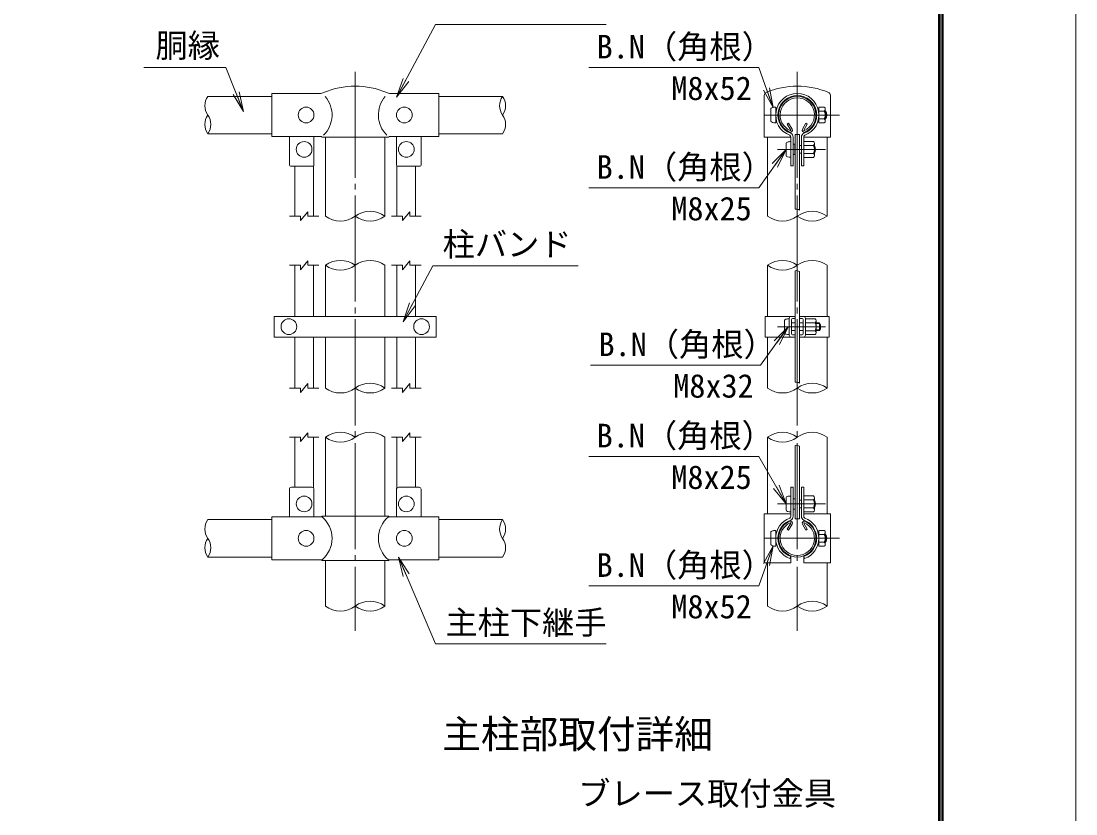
# Model space of a CAD drawing. Units: millimetres, scale not verified. Extents: x -10500 to 10500, y -7425 to 7425.
# Drawn here: x 5131 to 10500, y 86 to 4122 of the extents above; entities that cross this region are included whole.
import ezdxf
from ezdxf.enums import TextEntityAlignment as Align

# ---------------------------------------------------------------- set-up
doc = ezdxf.new("R2010")
doc.units = ezdxf.units.MM
doc.header["$LTSCALE"] = 30
doc.linetypes.add('LONG_CHAIN', pattern=[21, 18, -1, 1, -1])
for name, color, linetype, lineweight in [('0-0_D-TTL', 7, 'Continuous', 9), ('0-1_D-TTL-TXT', 7, 'Continuous', 9), ('0-2_D-STR-TXT', 7, 'Continuous', 9), ('0-4_D-STR1', 1, 'Continuous', 9), ('0-7_D-BMK', 2, 'LONG_CHAIN', 9), ('0-8_D-STR-DIM', 7, 'Continuous', 9), ('0-9_0', 7, 'Continuous', 9), ('0-A_D-STR3', 3, 'Continuous', 9)]:
    doc.layers.add(name, color=color, linetype=linetype, lineweight=lineweight)
doc.styles.add('ＭＳ ゴシック', font='')
doc.styles.get('ＭＳ ゴシック').set_extended_font_data('MS Gothic')

# ---------------------------------------------------------------- blocks, each defined once
blk = doc.blocks.new('_Open')
at = {"layer": '0-9_0'}
blk.add_line((-30, 5), (0, 0), dxfattribs=at)
blk.add_lwpolyline([(-30, -5), (0, 0), (-30, 0)], dxfattribs=at)

msp = doc.modelspace()

# ---------------------------------------------------------------- linework, layer by layer
at = {"layer": '0-0_D-TTL', "color": 2}
msp.add_lwpolyline([(-10500, 7425), (10500, 7425), (10500, -7425), (-10500, -7425)], close=True, dxfattribs=at)
at = {"layer": '0-0_D-TTL'}
for points in [[(-9825, 6875), (9825, 6875), (9825, -6875), (-9825, -6875)], [(-9818.75, 6868.75), (9818.75, 6868.75), (9818.75, -6868.75), (-9818.75, -6868.75)], [(-9812.5, 6862.5), (9812.5, 6862.5), (9812.5, -6862.5), (-9812.5, -6862.5)], [(-9806.25, 6856.25), (9806.25, 6856.25), (9806.25, -6856.25), (-9806.25, -6856.25)], [(-9800, 6850), (9800, 6850), (9800, -6850), (-9800, -6850)]]:
    msp.add_lwpolyline(points, close=True, dxfattribs=at)
at = {"layer": '0-2_D-STR-TXT'}
for points in [[(8109.27, 4103.9), (7241.13, 4103.9), (7043.49, 3736.25)], [(5756.62, 3885.58), (6174.17, 3885.58), (6262.04, 3664.07)], [(8020.24, 3885.58), (8885.41, 3885.58), (8958.17, 3684.53)], [(8020.24, 3273.03), (8885.41, 3273.03), (9024.34, 3467.25)], [(7965.98, 2876.68), (7227.06, 2876.68), (7076.78, 2593.19)], [(8029.99, 2370.5), (8895.16, 2370.5), (9034.09, 2564.71)], [(8020.24, 1905.83), (8885.41, 1905.83), (9024.5, 1665.85)], [(8020.24, 1247.1), (8885.41, 1247.1), (8958.17, 1448.16)], [(8109.27, 951.35), (7241.13, 951.35), (7053.36, 1391.78)]]:
    msp.add_lwpolyline(points, dxfattribs=at)
at = {"layer": '0-4_D-STR1'}
for p, q in [((6407, 3738.87), (6082, 3738.87)), ((7257, 3738.87), (7582, 3738.87)), ((9031.09, 3597.61), (9038.04, 3601.62)), ((9048.64, 3567.22), (9031.09, 3597.61)), ((9055.58, 3571.23), (9038.04, 3601.62)), ((9108.42, 3571.23), (9125.97, 3601.62)), ((9115.37, 3567.22), (9132.92, 3597.61)), ((9132.92, 3597.61), (9125.97, 3601.62)), ((6407, 3548.37), (6082, 3548.37)), ((7257, 3548.37), (7582, 3548.37)), ((6680.75, 3531.37), (6680.75, 3128.87)), ((6983.25, 3531.37), (6983.25, 3128.87)), ((8930.75, 3531.37), (8930.75, 3128.87)), ((9233.25, 3531.37), (9233.25, 3128.87)), ((6680.75, 2878.87), (6680.75, 2618.83)), ((6983.25, 2878.87), (6983.25, 2618.83)), ((8930.75, 2878.87), (8930.75, 2618.84)), ((9233.25, 2878.87), (9233.25, 2618.84)), ((6680.75, 2513.85), (6680.75, 2253.87)), ((6983.25, 2513.85), (6983.25, 2253.87)), ((8930.75, 2513.85), (8930.75, 2253.87)), ((9233.25, 2513.85), (9233.25, 2253.87)), ((6680.75, 2003.87), (6680.75, 1601.62)), ((6983.25, 2003.87), (6983.25, 1601.62)), ((8930.75, 2003.87), (8930.75, 1614.12)), ((9233.25, 2003.87), (9233.25, 1614.12)), ((6407, 1584.12), (6082, 1584.12)), ((7257, 1584.12), (7582, 1584.12)), ((9048.64, 1565.78), (9031.09, 1535.39)), ((9055.58, 1561.77), (9038.04, 1531.38)), ((9108.42, 1561.77), (9125.97, 1531.38)), ((9115.37, 1565.78), (9132.92, 1535.39)), ((9031.09, 1535.39), (9038.04, 1531.38)), ((9132.92, 1535.39), (9125.97, 1531.38)), ((6407, 1393.62), (6082, 1393.62)), ((6680.75, 1376.62), (6680.75, 1144.12)), ((6983.25, 1376.62), (6983.25, 1144.12)), ((7257, 1393.62), (7582, 1393.62)), ((8930.75, 1364.12), (8930.75, 1144.12)), ((9233.25, 1364.12), (9233.25, 1144.12))]:
    msp.add_line(p, q, dxfattribs=at)
for centre, radius, start, end in [((9082, 3643.87), 95.25, 294.32478, 245.67522), ((9082, 3643.87), 87.23, 294.32478, 245.67522), ((9046.9, 3566.21), 10.03, 245.67522, 30), ((9046.9, 3566.21), 2, 245.67522, 30), ((9117.11, 3566.21), 10.03, 150, 294.32478), ((9117.11, 3566.21), 2, 150, 294.32478), ((9082, 1489.12), 95.25, 114.32478, 65.67522), ((9082, 1489.12), 87.23, 114.32478, 65.67522), ((9046.9, 1566.78), 10.03, 330, 114.32478), ((9046.9, 1566.78), 2, 330, 114.32478), ((9117.11, 1566.78), 10.03, 65.67522, 210), ((9117.11, 1566.78), 2, 65.67522, 210)]:
    msp.add_arc(centre, radius, start, end, dxfattribs=at)
at = {"layer": '0-7_D-BMK'}
for p, q in [((6832, 3863.87), (6832, 1018.87)), ((9082, 3863.87), (9082, 1018.87)), ((8916.86, 3643.87), (9296.54, 3643.87)), ((8981.86, 3468.87), (9226.25, 3468.87)), ((8981.8, 2566.34), (9226.2, 2566.34)), ((8990.75, 2566.34), (9220.75, 2566.34)), ((8980.81, 1664.12), (9225.2, 1664.12)), ((8916.86, 1489.12), (9296.54, 1489.12))]:
    msp.add_line(p, q, dxfattribs=at)
at = {"layer": '0-8_D-STR-DIM'}
for p, q in [((6497, 3128.87), (6553.25, 3128.87)), ((6553.25, 3106.37), (6590.75, 3151.37)), ((6553.25, 3106.37), (6553.25, 3128.87)), ((6590.75, 3128.87), (6590.75, 3151.37)), ((6590.75, 3128.87), (6647, 3128.87)), ((7017, 3128.87), (7073.25, 3128.87)), ((7073.25, 3106.37), (7110.75, 3151.37)), ((7073.25, 3106.37), (7073.25, 3128.87)), ((7110.75, 3128.87), (7110.75, 3151.37)), ((7110.75, 3128.87), (7167, 3128.87)), ((6553.25, 2856.37), (6590.75, 2901.37)), ((6590.75, 2878.87), (6590.75, 2901.37)), ((7073.25, 2856.37), (7110.75, 2901.37)), ((7110.75, 2878.87), (7110.75, 2901.37)), ((6497, 2878.87), (6553.25, 2878.87)), ((6553.25, 2856.37), (6553.25, 2878.87)), ((6590.75, 2878.87), (6647, 2878.87)), ((7017, 2878.87), (7073.25, 2878.87)), ((7073.25, 2856.37), (7073.25, 2878.87)), ((7110.75, 2878.87), (7167, 2878.87)), ((6553.25, 2231.37), (6590.75, 2276.37)), ((6590.75, 2253.87), (6590.75, 2276.37)), ((7073.25, 2231.37), (7110.75, 2276.37)), ((7110.75, 2253.87), (7110.75, 2276.37)), ((6497, 2253.87), (6553.25, 2253.87)), ((6553.25, 2231.37), (6553.25, 2253.87)), ((6590.75, 2253.87), (6647, 2253.87)), ((7017, 2253.87), (7073.25, 2253.87)), ((7073.25, 2231.37), (7073.25, 2253.87)), ((7110.75, 2253.87), (7167, 2253.87)), ((6497, 2003.87), (6553.25, 2003.87)), ((6553.25, 1981.37), (6590.75, 2026.37)), ((6553.25, 1981.37), (6553.25, 2003.87)), ((6590.75, 2003.87), (6590.75, 2026.37)), ((6590.75, 2003.87), (6647, 2003.87)), ((7017, 2003.87), (7073.25, 2003.87)), ((7073.25, 1981.37), (7110.75, 2026.37)), ((7073.25, 1981.37), (7073.25, 2003.87)), ((7110.75, 2003.87), (7110.75, 2026.37)), ((7110.75, 2003.87), (7167, 2003.87))]:
    msp.add_line(p, q, dxfattribs=at)
for centre, radius, start, end in [((6150.11, 3691.25), 83.1, 145.03504, 214.96496), ((7650.11, 3691.25), 83.1, 145.03504, 214.96496), ((7513.9, 3691.25), 83.1, 325.03504, 34.96496), ((6150.11, 3596), 83.1, 145.03422, 214.96578), ((6013.9, 3596), 83.1, 325.03504, 34.96496), ((7513.9, 3596), 83.1, 325.03422, 34.96578), ((6756.38, 3230.76), 126.88, 233.41445, 306.58555), ((6907.63, 3026.99), 126.88, 53.41445, 126.58555), ((6907.63, 3230.76), 126.88, 233.41445, 306.58555), ((9006.38, 3230.76), 126.88, 233.41445, 306.58555), ((9074.95, 3126.22), 38.4, 60.95271, 95.76063), ((9157.63, 3026.99), 126.88, 53.41445, 126.58555), ((9157.63, 3230.76), 126.88, 233.41445, 306.58555), ((6756.38, 2776.99), 126.88, 53.41445, 126.58555), ((6907.63, 2776.99), 126.88, 53.41445, 126.58555), ((9006.38, 2776.99), 126.88, 53.41445, 126.58555), ((9157.63, 2776.99), 126.88, 53.41445, 126.58555), ((6756.38, 2980.76), 126.88, 233.41445, 306.58555), ((9006.38, 2980.76), 126.88, 233.41445, 306.58555), ((9074.61, 2813.24), 38.4, 60.95271, 95.76063), ((6907.63, 2151.99), 126.88, 53.41445, 126.58555), ((9074.61, 2245.91), 38.4, 60.95271, 95.76063), ((9157.63, 2151.99), 126.88, 53.41445, 126.58555), ((6756.38, 2355.76), 126.88, 233.41445, 306.58555), ((6907.63, 2355.76), 126.88, 233.41445, 306.58555), ((9006.38, 2355.76), 126.88, 233.41445, 306.58555), ((9157.63, 2355.76), 126.88, 233.41445, 306.58555), ((6756.38, 1901.99), 126.88, 53.41445, 126.58555), ((6756.38, 2105.76), 126.88, 233.41445, 306.58555), ((6907.63, 1901.99), 126.88, 53.41445, 126.58555), ((9006.38, 1901.99), 126.88, 53.41445, 126.58555), ((9006.38, 2105.76), 126.88, 233.41445, 306.58555), ((9157.63, 1901.99), 126.88, 53.41445, 126.58555), ((9074.61, 1924.09), 38.4, 60.95271, 95.76063), ((6150.11, 1536.5), 83.1, 145.03504, 214.96496), ((7650.11, 1536.5), 83.1, 145.03504, 214.96496), ((7513.9, 1536.5), 83.1, 325.03504, 34.96496), ((6150.11, 1441.25), 83.1, 145.03422, 214.96578), ((6013.9, 1441.25), 83.1, 325.03504, 34.96496), ((7513.9, 1441.25), 83.1, 325.03422, 34.96578), ((6756.38, 1246.01), 126.88, 233.41445, 306.58555), ((6907.63, 1042.24), 126.88, 53.41445, 126.58555), ((6907.63, 1246.01), 126.88, 233.41445, 306.58555), ((9006.38, 1246.01), 126.88, 233.41445, 306.58555), ((9157.63, 1042.24), 126.88, 53.41445, 126.58555), ((9157.63, 1246.01), 126.88, 233.41445, 306.58555)]:
    msp.add_arc(centre, radius, start, end, dxfattribs=at)
at = {"layer": '0-A_D-STR3'}
for p, q in [((6407, 3753.87), (6653.12, 3753.87)), ((6407, 3533.87), (6407, 3753.87)), ((7010.89, 3753.87), (7257, 3753.87)), ((7257, 3533.87), (7257, 3753.87)), ((8913.75, 3743.9), (8913.75, 3531.37)), ((9250.25, 3743.9), (9250.25, 3531.37)), ((8948, 3676.37), (8948, 3611.37)), ((8972, 3683.87), (8972, 3603.87)), ((8973.84, 3663.87), (8972, 3663.87)), ((9192, 3663.87), (9190.17, 3663.87)), ((9219.5, 3684.37), (9192, 3684.37)), ((9192, 3684.37), (9192, 3603.37)), ((9219.5, 3664.12), (9192, 3664.12)), ((9224.5, 3675.04), (9224.5, 3613.31)), ((9224.5, 3663.87), (9227, 3663.87)), ((9224.5, 3663.87), (9227, 3663.87)), ((9224.5, 3660.49), (9228.62, 3660.49)), ((9227, 3663.87), (9227, 3623.87)), ((8973.84, 3623.87), (8972, 3623.87)), ((9192, 3623.87), (9190.17, 3623.87)), ((9219.5, 3623.62), (9192, 3623.62)), ((9219.5, 3603.37), (9192, 3603.37)), ((9224.5, 3627.26), (9228.62, 3627.26)), ((9224.5, 3623.87), (9227, 3623.87)), ((9224.5, 3623.87), (9227, 3623.87)), ((9070.75, 3543.87), (9070.75, 3164.43)), ((9070.75, 3543.87), (9093.25, 3543.87)), ((9093.25, 3543.87), (9093.25, 3159.8)), ((6407, 3533.87), (6658, 3533.87)), ((6497, 3533.87), (6497, 3388.87)), ((6622, 3533.87), (6622, 3388.87)), ((6663, 3531.37), (6658, 3533.87)), ((6663, 3531.37), (7001, 3531.37)), ((7001, 3531.37), (7006, 3533.87)), ((7006, 3533.87), (7257, 3533.87)), ((7042, 3533.87), (7042, 3388.87)), ((7167, 3533.87), (7167, 3388.87)), ((8913.75, 3531.37), (9049.5, 3531.37)), ((9025.5, 3436.06), (9025.5, 3501.06)), ((9049.5, 3385.37), (9049.5, 3531.73)), ((9061, 3385.37), (9061, 3531.73)), ((9069.5, 3495.46), (9061, 3495.46)), ((9069.5, 3495.46), (9069.5, 3442.28)), ((9103, 3385.37), (9103, 3531.73)), ((9114.5, 3385.37), (9114.5, 3531.73)), ((9114.5, 3531.37), (9250.25, 3531.37)), ((9164.5, 3509.37), (9114.5, 3509.37)), ((9169.5, 3500.04), (9169.5, 3438.31)), ((9069.5, 3442.28), (9061, 3442.28)), ((9069.5, 3488.87), (9070.75, 3488.87)), ((9069.5, 3448.87), (9070.75, 3448.87)), ((9093.25, 3488.87), (9103, 3488.87)), ((9093.25, 3448.87), (9103, 3448.87)), ((9164.5, 3489.12), (9114.5, 3489.12)), ((9164.5, 3448.62), (9114.5, 3448.62)), ((9169.5, 3488.87), (9169.5, 3448.87)), ((9169.5, 3485.49), (9171.12, 3485.49)), ((9169.5, 3452.26), (9171.12, 3452.26)), ((6617, 3383.87), (6502, 3383.87)), ((6524.5, 3383.87), (6524.5, 3128.87)), ((6619.5, 3384.54), (6619.5, 3128.87)), ((7044.5, 3384.54), (7044.5, 3128.87)), ((7047, 3383.87), (7162, 3383.87)), ((7139.5, 3383.87), (7139.5, 3128.87)), ((9049.5, 3385.37), (9061, 3385.37)), ((9103, 3385.37), (9114.5, 3385.37)), ((9164.5, 3428.37), (9114.5, 3428.37)), ((6524.5, 2878.87), (6524.5, 2618.83)), ((6619.5, 2878.87), (6619.5, 2618.83)), ((7044.5, 2878.87), (7044.5, 2618.83)), ((7139.5, 2878.87), (7139.5, 2618.83)), ((9070.75, 2851.45), (9070.75, 2284.12)), ((9093.25, 2846.81), (9093.25, 2279.48)), ((6419.5, 2618.84), (6419.5, 2513.85)), ((7244.5, 2618.83), (6419.5, 2618.83)), ((7244.5, 2618.84), (7244.5, 2513.85)), ((9070.75, 2618.84), (8919.25, 2618.84)), ((8919.25, 2513.85), (8919.25, 2618.84)), ((9016.75, 2598.84), (9016.75, 2533.84)), ((9040.75, 2608.84), (9040.75, 2523.85)), ((9040.75, 2608.84), (9040.75, 2523.85)), ((9052.25, 2602.34), (9052.25, 2530.35)), ((9052.25, 2586.34), (9070.75, 2586.34)), ((9070.75, 2607.34), (9057.25, 2607.34)), ((9244.75, 2618.84), (9093.25, 2618.84)), ((9093.25, 2607.34), (9106.75, 2607.34)), ((9093.25, 2586.34), (9111.75, 2586.34)), ((9111.75, 2602.34), (9111.75, 2530.35)), ((9123.25, 2608.84), (9123.25, 2523.85)), ((9123.25, 2608.84), (9123.25, 2523.85)), ((9173.25, 2606.84), (9123.25, 2606.84)), ((9173.25, 2586.59), (9123.25, 2586.59)), ((9178.25, 2597.51), (9178.25, 2535.78)), ((9178.25, 2586.34), (9195.75, 2586.34)), ((9178.25, 2582.96), (9197.37, 2582.96)), ((9195.75, 2586.34), (9195.75, 2546.34)), ((9244.75, 2513.85), (9244.75, 2618.84)), ((9052.25, 2546.34), (9070.75, 2546.34)), ((9070.75, 2525.35), (9057.25, 2525.35)), ((9093.25, 2546.34), (9111.75, 2546.34)), ((9093.25, 2525.35), (9106.75, 2525.35)), ((9173.25, 2546.09), (9123.25, 2546.09)), ((9173.25, 2525.84), (9123.25, 2525.84)), ((9178.25, 2549.73), (9197.37, 2549.73)), ((9178.25, 2546.34), (9195.75, 2546.34)), ((7244.5, 2513.85), (6419.5, 2513.85)), ((6524.5, 2513.85), (6524.5, 2253.87)), ((6619.5, 2513.85), (6619.5, 2253.87)), ((7044.5, 2513.85), (7044.5, 2253.87)), ((7139.5, 2513.85), (7139.5, 2253.87)), ((8919.25, 2513.85), (9070.75, 2513.85)), ((9093.25, 2513.85), (9244.75, 2513.85)), ((6524.5, 2003.87), (6524.5, 1749.12)), ((6619.5, 2003.87), (6619.5, 1745.74)), ((7044.5, 2003.87), (7044.5, 1745.74)), ((7139.5, 2003.87), (7139.5, 1749.12)), ((9093.25, 1957.66), (9093.25, 1589.12)), ((6497, 1599.12), (6497, 1739.12)), ((6612, 1749.12), (6507, 1749.12)), ((6622, 1599.12), (6622, 1739.12)), ((7042, 1599.12), (7042, 1739.12)), ((7052, 1749.12), (7157, 1749.12)), ((7167, 1599.12), (7167, 1739.12)), ((9049.5, 1749.12), (9049.5, 1601.27)), ((9049.5, 1749.12), (9061, 1749.12)), ((9061, 1749.12), (9061, 1601.27)), ((9103, 1749.12), (9103, 1601.27)), ((9103, 1749.12), (9114.5, 1749.12)), ((9114.5, 1749.12), (9114.5, 1601.27)), ((9025.5, 1696.62), (9025.5, 1631.62)), ((9069.5, 1690.71), (9061, 1690.71)), ((9093.25, 1684.12), (9103, 1684.12)), ((9164.5, 1704.62), (9114.5, 1704.62)), ((9164.5, 1684.37), (9114.5, 1684.37)), ((9114.5, 1684.12), (9115.5, 1684.12)), ((9169.5, 1695.29), (9169.5, 1633.56)), ((9169.5, 1684.12), (9169.5, 1644.12)), ((9169.5, 1680.74), (9171.12, 1680.74)), ((8913.75, 1614.12), (9049.5, 1614.12)), ((8913.75, 1614.12), (8913.75, 1364.12)), ((9069.5, 1637.53), (9061, 1637.53)), ((9093.25, 1644.12), (9103, 1644.12)), ((9114.5, 1644.12), (9115.5, 1644.12)), ((9164.5, 1643.87), (9114.5, 1643.87)), ((9164.5, 1623.62), (9114.5, 1623.62)), ((9114.5, 1614.12), (9250.25, 1614.12)), ((9169.5, 1647.51), (9171.12, 1647.51)), ((9250.25, 1614.12), (9250.25, 1364.12)), ((6407, 1599.12), (6663, 1599.12)), ((6407, 1379.12), (6407, 1599.12)), ((6663, 1601.62), (6658, 1599.12)), ((6663, 1601.62), (7001, 1601.62)), ((7001, 1601.62), (7006, 1599.12)), ((7001, 1599.12), (7257, 1599.12)), ((7257, 1379.12), (7257, 1599.12)), ((8948, 1521.62), (8948, 1456.62)), ((8972, 1529.12), (8972, 1449.12)), ((8973.84, 1509.12), (8972, 1509.12)), ((8973.84, 1509.12), (8972, 1509.12)), ((9192, 1509.12), (9190.17, 1509.12)), ((9192, 1509.12), (9190.17, 1509.12)), ((9219.5, 1529.62), (9192, 1529.62)), ((9192, 1529.62), (9192, 1448.62)), ((9219.5, 1509.37), (9192, 1509.37)), ((9224.5, 1520.29), (9224.5, 1458.56)), ((9224.5, 1509.12), (9227, 1509.12)), ((9224.5, 1505.74), (9228.62, 1505.74)), ((9227, 1509.12), (9227, 1469.12)), ((8973.84, 1469.12), (8972, 1469.12)), ((8973.84, 1469.12), (8972, 1469.12)), ((9192, 1469.12), (9190.17, 1469.12)), ((9192, 1469.12), (9190.17, 1469.12)), ((9219.5, 1468.87), (9192, 1468.87)), ((9224.5, 1472.51), (9228.62, 1472.51)), ((9224.5, 1469.12), (9227, 1469.12)), ((9224.5, 1469.12), (9227, 1469.12)), ((9048.5, 1396.49), (9044.59, 1385.68)), ((9048.5, 1396.49), (9048.5, 1364.12)), ((9115.5, 1396.49), (9115.5, 1364.12)), ((9115.5, 1396.49), (9119.41, 1385.68)), ((9219.5, 1448.62), (9192, 1448.62)), ((6407, 1379.12), (6663, 1379.12)), ((6663, 1376.62), (6658, 1379.12)), ((7001, 1379.12), (7257, 1379.12)), ((8913.75, 1364.12), (9048.5, 1364.12)), ((9115.5, 1364.12), (9250.25, 1364.12))]:
    msp.add_line(p, q, dxfattribs=at)
for points in [[(9070.75, 1962.3), (9070.75, 1589.12), (9093.25, 1589.12)], [(6663, 1376.62), (7001, 1376.62), (7006, 1379.12)]]:
    msp.add_lwpolyline(points, dxfattribs=at)
for centre in [(6582, 3643.87), (7082, 3643.87), (6572, 3468.87), (7092, 3468.87), (6494.5, 2566.34), (7169.5, 2566.34), (6572, 1664.12), (7092, 1664.12), (6582, 1489.12), (7082, 1489.12)]:
    msp.add_circle(centre, 40, dxfattribs=at)
for centre, radius, start, end in [((6653.12, 3793.87), 40, 270, 296.9114), ((6832, 3376.58), 414.11, 67.15338, 112.84662), ((7010.89, 3793.87), 40, 243.0886, 270), ((8930.25, 3743.9), 16.5, 116.72671, 180), ((9082, 3379.44), 411.25, 67.22973, 112.77027), ((9233.75, 3743.9), 16.5, 0, 63.27329), ((6570.07, 3643.87), 144, 314.1684, 41.01552), ((7093.93, 3643.87), 144, 138.98448, 225.8316), ((9082, 3643.87), 110, 290.1633, 249.8367), ((9082, 3643.87), 98.5, 289.83718, 250.16282), ((9211.81, 3674.25), 12.71, 307.21089, 52.78911), ((9181, 3643.87), 43.51, 332.26063, 27.73937), ((9189.5, 3643.87), 42.5, 331.92751, 28.07249), ((9211.75, 3613.5), 12.75, 307.42505, 52.57495), ((9039.5, 3531.73), 21.5, 0, 65.03562), ((9124.5, 3531.73), 21.5, 114.96438, 180), ((9039.5, 3531.73), 10, 0, 62.72039), ((9124.5, 3531.73), 10, 117.27961, 180), ((9156.81, 3499.25), 12.71, 307.21089, 52.78911), ((9156.75, 3438.5), 12.75, 307.42505, 52.57495), ((9126, 3468.87), 43.51, 332.26063, 27.73937), ((9132, 3468.87), 42.5, 331.92751, 28.07249), ((6502, 3388.87), 5, 180, 270), ((6617, 3388.87), 5, 270, 0), ((7047, 3388.87), 5, 180, 270), ((7162, 3388.87), 5, 270, 0), ((9050.75, 2608.84), 10, 90, 180), ((9057.25, 2602.34), 5, 90, 180), ((9106.75, 2602.34), 5, 0, 90), ((9113.25, 2608.84), 10, 0, 90), ((9165.56, 2596.72), 12.71, 307.21089, 52.78911), ((9134.75, 2566.34), 43.51, 332.26063, 27.73937), ((9158.25, 2566.34), 42.5, 331.92751, 28.07249), ((9050.75, 2523.85), 10, 180, 270), ((9057.25, 2530.35), 5, 180, 270), ((9106.75, 2530.35), 5, 270, 0), ((9113.25, 2523.85), 10, 270, 0), ((9165.5, 2535.97), 12.75, 307.42505, 52.57495), ((6507, 1739.12), 10, 90, 180), ((6612, 1739.12), 10, 0, 90), ((7052, 1739.12), 10, 90, 180), ((7157, 1739.12), 10, 0, 90), ((9156.81, 1694.5), 12.71, 307.21089, 52.78911), ((9126, 1664.12), 43.51, 332.26063, 27.73937), ((9132, 1664.12), 42.5, 331.92751, 28.07249), ((9156.75, 1633.75), 12.75, 307.42505, 52.57495), ((6570.07, 1489.12), 144, 310.19176, 49.80824), ((7093.93, 1489.12), 144, 130.19176, 229.80824), ((9082, 1489.12), 110, 110.1633, 250.11694), ((9082, 1489.12), 98.5, 109.83718, 250.11694), ((9039.5, 1601.27), 10, 297.27961, 0), ((9039.5, 1601.27), 21.5, 294.96438, 0), ((9124.5, 1601.27), 21.5, 180, 245.03562), ((9124.5, 1601.27), 10, 180, 242.72039), ((9082, 1489.12), 98.5, 289.88306, 70.16282), ((9082, 1489.12), 110, 289.88306, 69.8367), ((9211.81, 1519.5), 12.71, 307.21089, 52.78911), ((9181, 1489.12), 43.51, 332.26063, 27.73937), ((9189.5, 1489.12), 42.5, 331.92751, 28.07249), ((9211.75, 1458.75), 12.75, 307.42505, 52.57495)]:
    msp.add_arc(centre, radius, start, end, dxfattribs=at)
for centre, start_param, end_param in [((8972, 3676.37), 1.5707963, 3.1415927), ((8972, 3611.37), 3.1415927, 4.712389), ((9049.5, 3501.06), 1.5707963, 3.1415927), ((9049.5, 3436.06), 3.1415927, 4.712389), ((9040.75, 2598.84), 1.5707963, 3.1415927), ((9040.75, 2533.84), 3.1415927, 4.712389), ((9049.5, 1696.62), 1.5707963, 3.1415927), ((9049.5, 1631.62), 3.1415927, 4.712389), ((8972, 1521.62), 1.5707963, 3.1415927), ((8972, 1456.62), 3.1415927, 4.712389)]:
    msp.add_ellipse(centre, major_axis=(24, 0), ratio=0.3125, start_param=start_param, end_param=end_param, dxfattribs=at)

# ---------------------------------------------------------------- block references
at = {"layer": '0-2_D-STR-TXT', "xscale": 3.333333, "yscale": 3.333333}
for p, rotation in [((7042.54, 3734.49), 241.73951), ((6262.78, 3662.21), 291.63757), ((8958.85, 3682.65), 289.89477), ((9025.5, 3468.87), 54.42149), ((7075.84, 2591.42), 242.07069), ((9035.25, 2566.34), 54.42149), ((9025.5, 1664.12), 300.09685), ((8958.85, 1450.04), 70.10523), ((7052.58, 1393.62), 113.08931)]:
    msp.add_blockref('_Open', p, dxfattribs=dict(at, rotation=rotation))

# ---------------------------------------------------------------- texts
at = {"layer": '0-1_D-TTL-TXT', "style": 'ＭＳ ゴシック'}
msp.add_text('主柱部取付詳細', height=144.3, dxfattribs=at).set_placement((7274.77, 376.97), align=Align.BOTTOM_LEFT)
at = {"layer": '0-2_D-STR-TXT', "style": 'ＭＳ ゴシック'}
for s, p in [('胴縁', (5815.47, 3901.32)), ('B.N（角根）', (8060.83, 3895.42)), ('M8x52', (8441.05, 3683.97)), ('B.N（角根）', (8060.83, 3282.87)), ('M8x25', (8441.05, 3071.42)), ('柱バンド', (7276.89, 2889.65)), ('B.N（角根）', (8070.58, 2380.33)), ('M8x32', (8450.8, 2168.89)), ('B.N（角根）', (8060.83, 1915.67)), ('M8x25', (8441.05, 1704.22)), ('B.N（角根）', (8060.83, 1256.93)), ('M8x52', (8441.05, 1045.49)), ('主柱下継手', (7290.95, 964.32)), ('ブレース取付金具', (7966.66, 94.25))]:
    msp.add_text(s, height=120.3, dxfattribs=at).set_placement(p, align=Align.BOTTOM_LEFT)

doc.saveas('drawing.dxf')
